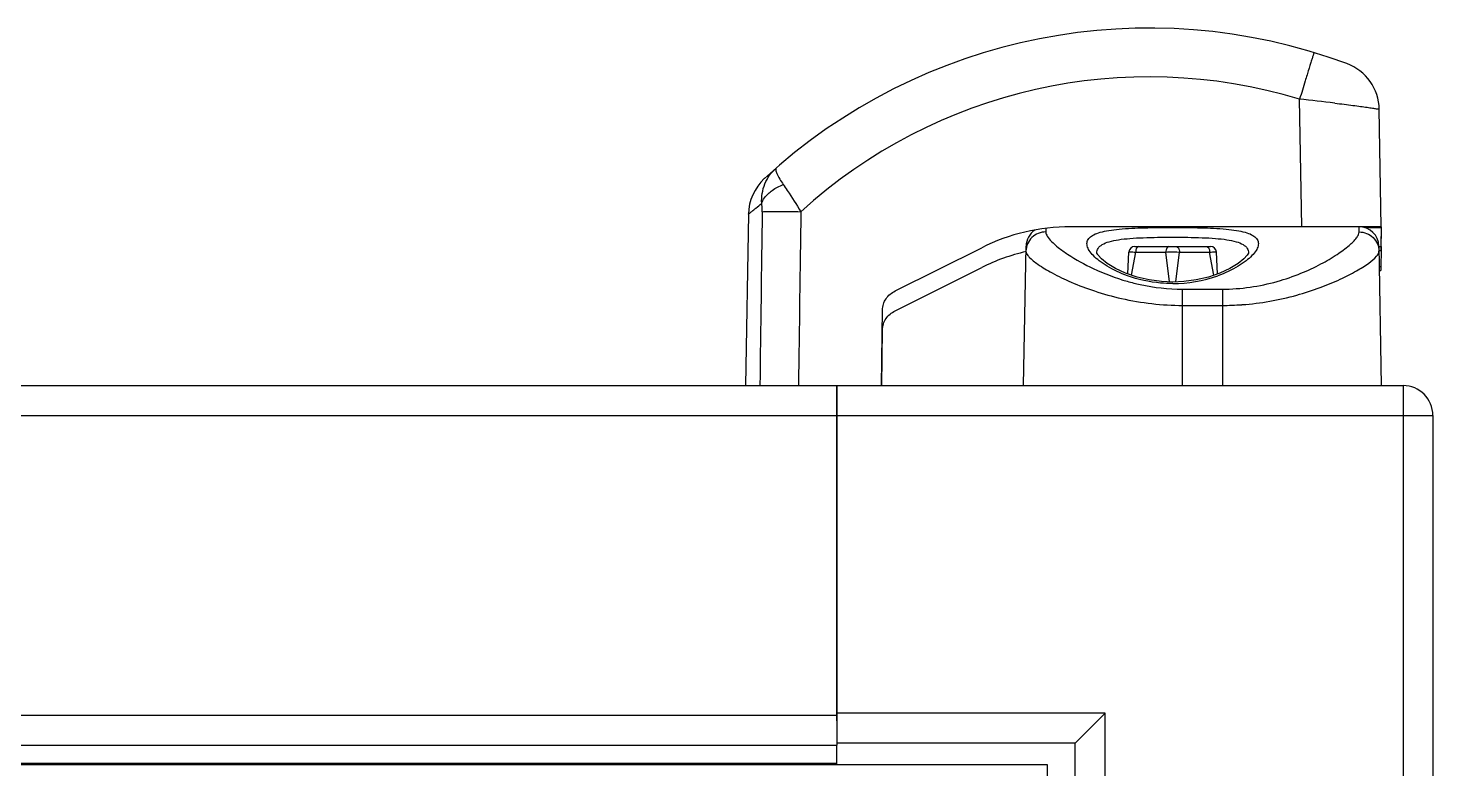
# Model space of a CAD drawing. Header units: millimetres. Extents: x 2513 to 2669, y 1505 to 1675.
# Drawn here: x 2557.4995 to 2557.6784, y 1513.6626 to 1513.757 of the extents above; entities that cross this region are included whole.
import ezdxf

# ---------------------------------------------------------------- set-up
doc = ezdxf.new("R2010")
doc.units = ezdxf.units.MM
doc.layers.add('DTM_AXES', color=7, linetype='Continuous')

msp = doc.modelspace()

# ---------------------------------------------------------------- linework, layer by layer
at = {"color": 7, "linetype": 'Continuous'}
for p, q in [((2557.661689227523, 1513.731686578893), (2557.661405628466, 1513.747924334335)), ((2557.671805968163, 1513.731686578893), (2557.671545023503, 1513.746636088471)), ((2557.593334011814, 1513.737873314178), (2557.593260594073, 1513.73780545812)), ((2557.593272241443, 1513.737816223031), (2557.593260594073, 1513.73780545812)), ((2557.593334735968, 1513.737873982682), (2557.593288447986, 1513.737831201694)), ((2557.591240788474, 1513.733281726354), (2557.590859714542, 1513.711450015488)), ((2557.629109314638, 1513.731479884922), (2557.629101639096, 1513.731015772136)), ((2557.671805968163, 1513.731686578893), (2557.632245206243, 1513.731686578893)), ((2557.668978029567, 1513.731015772136), (2557.668966935682, 1513.731686578893)), ((2557.671803760473, 1513.731560100373), (2557.669739633905, 1513.731560100373)), ((2557.671805968163, 1513.731686578893), (2557.671752983584, 1513.728651094383)), ((2557.609897524358, 1513.723498490824), (2557.620932623392, 1513.729016040341)), ((2557.626273700499, 1513.711450015488), (2557.626583547805, 1513.729201155559)), ((2557.640430921453, 1513.729157008466), (2557.650060035932, 1513.729157008466)), ((2557.671496117574, 1513.729201343897), (2557.671805968163, 1513.711450015488)), ((2557.671760931271, 1513.72910641706), (2557.671496120858, 1513.72910641706)), ((2557.671805968163, 1513.729157008466), (2557.671752983584, 1513.726121523957)), ((2557.671805968163, 1513.729157008466), (2557.671760931271, 1513.729157008466)), ((2557.671803760473, 1513.729030529946), (2557.671760931271, 1513.729030529946)), ((2557.671805968163, 1513.729157008466), (2557.671783891254, 1513.730421793681)), ((2557.639523826787, 1513.725682240532), (2557.639673161155, 1513.728439182689)), ((2557.640017823198, 1513.7255113587), (2557.640536809608, 1513.728450043955)), ((2557.640536809608, 1513.728450043955), (2557.644380720479, 1513.728450043955)), ((2557.644848245242, 1513.724646223442), (2557.644380720479, 1513.728450043955)), ((2557.645642730038, 1513.724646369016), (2557.646110236903, 1513.728450043955)), ((2557.646110236903, 1513.728450043955), (2557.649954147778, 1513.728450043955)), ((2557.650473145526, 1513.725511294515), (2557.649954147778, 1513.728450043955)), ((2557.650967118399, 1513.725682465748), (2557.650817796231, 1513.728439182689)), ((2557.654893538063, 1513.728330583405), (2557.654888474613, 1513.728328961223)), ((2557.671507213798, 1513.728651094383), (2557.671752983584, 1513.728651094383)), ((2557.609897524358, 1513.720968920398), (2557.620932623392, 1513.726486469915)), ((2557.671760931271, 1513.726576846634), (2557.671541928343, 1513.726576846634)), ((2557.67154987603, 1513.726121523957), (2557.671752983584, 1513.726121523957)), ((2557.646510263905, 1513.711450015488), (2557.646510263905, 1513.723731754745)), ((2557.646510263905, 1513.723731754745), (2557.651569404758, 1513.723731754745)), ((2557.651569404758, 1513.723731754745), (2557.651569404758, 1513.711450015488)), ((2557.646510263905, 1513.721664220859), (2557.651569404758, 1513.721664220859)), ((2557.65404805589, 1513.721753512562), (2557.654106331594, 1513.721757758782)), ((2557.608184277008, 1513.711450015488), (2557.60829688492, 1513.721084030584)), ((2557.608213816735, 1513.711450015592), (2557.60829688492, 1513.71855446016)), ((2557.602487466243, 1513.668735806888), (2557.602487466243, 1513.711450015488)), ((2557.602487466243, 1513.711450015488), (2557.674580223376, 1513.711450015488)), ((2557.674580223376, 1513.711450015488), (2557.674580223376, 1513.63556290272)), ((2557.602487466243, 1513.707655659849), (2557.678374579015, 1513.707655659849)), ((2557.678374579015, 1513.707655659849), (2557.678374579015, 1513.63556290272)), ((2557.636636666994, 1513.669712103465), (2557.602487466243, 1513.669712103465)), ((2557.632842311351, 1513.665917747826), (2557.636636666994, 1513.669712103465)), ((2557.636636666994, 1513.63556290272), (2557.636636666994, 1513.669712103465)), ((2557.632842311351, 1513.665917747826), (2557.602487466243, 1513.665917747826)), ((2557.602487466243, 1513.663143492613), (2557.602487466243, 1513.66567306304)), ((2557.632842311351, 1513.63556290272), (2557.632842311351, 1513.665917747826)), ((2557.6292926405, 1513.663143492613), (2556.792384265168, 1513.663143492613)), ((2556.818320634289, 1513.663360495451), (2557.602487466243, 1513.663360495451)), ((2557.6292926405, 1513.550025491282), (2557.6292926405, 1513.663143492613))]:
    msp.add_line(p, q, dxfattribs=at)
for points in [[(2557.635708933877, 1513.728129199427), (2557.635606332066, 1513.728318325162), (2557.6355974188, 1513.728330557944)], [(2557.640707340637, 1513.725272842792), (2557.639250712829, 1513.725776715337), (2557.637959466465, 1513.726377711872), (2557.636913538285, 1513.727013032779), (2557.636168750158, 1513.727607481005), (2557.635752142146, 1513.728067039643), (2557.635708933877, 1513.728129199427)], [(2557.654888474613, 1513.728328961223), (2557.654739096568, 1513.728067429307), (2557.65432338984, 1513.727608589057), (2557.653580261021, 1513.727015011262), (2557.65253627436, 1513.72638026517), (2557.651247027458, 1513.725779459696)], [(2557.645245478426, 1513.7246289447), (2557.643825339328, 1513.724690717533), (2557.642249304071, 1513.724905888009), (2557.640707340637, 1513.725272842792)], [(2557.651247027458, 1513.725779459696), (2557.64979239233, 1513.72527540026), (2557.648252165691, 1513.724907855534), (2557.646677284221, 1513.724691738675), (2557.645245478426, 1513.724628947819)]]:
    msp.add_lwpolyline(points, dxfattribs=at)
for centre, radius, start, end in [((2557.64225919003, 1513.684795786205), 0.07218649694493032, 69.59534122010749, 132.7312307777139), ((2557.665222060606, 1513.746525720744), 0.006323926064166438, 0.9999999994590653, 69.59534122010749), ((2557.642259192699, 1513.684905811359), 0.06586288971022342, 73.10004614320003, 132.3266637352658), ((2558.73528485853, 1513.421623249724), 1.122358502567633, 162.9741864608485, 163.0984547094745), ((2557.632558446652, 1513.468972418963), 0.2804395068257511, 83.17840697667326, 84.09587278853947), ((2557.597563751375, 1513.733171358623), 0.006323926064419395, 132.8793345540305, 178.9999999796993), ((2557.632245206243, 1513.706390874637), 0.02529570425666575, 90, 116.5650511769666), ((2557.629112732956, 1513.729157008338), 0.002529570425666575, 124.3001490117914, 178.9999970613478), ((2557.668966935699, 1513.729157008466), 0.002529570425666575, 0.9999999994590653, 90), ((2557.640430924517, 1513.728398137341), 0.0007588683530141727, 90.00023132763077, 176.8995210575067), ((2557.650060032868, 1513.728398137341), 0.0007588683530141727, 3.100478942493255, 89.99976867236924), ((2557.632245206243, 1513.703861304212), 0.02529570425666575, 102.9394374382744, 116.5650511769666), ((2557.645265810298, 1513.741428230622), 0.01698968265839281, 269.9314339348593, 289.7357866154233), ((2557.651565626247, 1513.756216230809), 0.03455201015690582, 270.0062656897136, 274.120032102509), ((2557.674580223376, 1513.707655659849), 0.003794355638499862, 0, 90)]:
    msp.add_arc(centre, radius, start, end, dxfattribs=at)
for points, knots in [([(2557.663244196727, 1513.753864735598), (2557.663238859436, 1513.75386635661), (2557.663236398913, 1513.753830307314), (2557.66321483796, 1513.753798298897), (2557.663191922862, 1513.753711949171), (2557.663155289683, 1513.753606806379), (2557.663111290536, 1513.753466288672), (2557.663033835227, 1513.753223220403), (2557.662916882641, 1513.752849135257), (2557.662753452939, 1513.752323909762), (2557.66256190826, 1513.751704197643), (2557.662346150791, 1513.75100330242), (2557.662194942475, 1513.750510302031), (2557.662116033505, 1513.750252647782)], [0, 0, 0, 0, 0.0044218531, 0.017526852, 0.0392672854, 0.06955770900000001, 0.108219952, 0.1550474293, 0.2722332867, 0.4186375415999999, 0.5912190151, 0.7863861001000001, 1, 1, 1, 1]), ([(2557.665868540371, 1513.747426642572), (2557.66627438179, 1513.747377962768), (2557.667049959528, 1513.747283063833), (2557.668151576496, 1513.747142675584), (2557.669124114959, 1513.747013526975), (2557.669948064167, 1513.746899163543), (2557.670534639529, 1513.746814024052), (2557.670916482259, 1513.746754945352), (2557.67113658505, 1513.746720491042), (2557.67130404567, 1513.746689681235), (2557.671435936141, 1513.746670571044), (2557.671494786641, 1513.746647651067), (2557.671544812901, 1513.74664515575), (2557.671545023503, 1513.746636088471)], [0, 0, 0, 0, 0.2138863596, 0.4088577655, 0.5811116234, 0.7272189255, 0.8442257842, 0.8910472446, 0.9297325826, 0.9600939954000001, 0.9819671115999999, 0.9952540973, 1, 1, 1, 1]), ([(2557.592928738748, 1513.734643462803), (2557.592882300491, 1513.735489219899), (2557.59314178767, 1513.737200888407), (2557.594148724456, 1513.73861893464), (2557.594767409483, 1513.739159525078)], [0, 0, 0, 0, 0.5076235458, 1, 1, 1, 1]), ([(2557.594767409483, 1513.739159525078), (2557.594705202858, 1513.739105159611), (2557.594694183716, 1513.738825146288), (2557.594984577765, 1513.738122339041), (2557.595366366142, 1513.737511774827), (2557.595675132529, 1513.737061468674)], [0, 0, 0, 0, 0.1054283999, 0.3032327811, 1, 1, 1, 1]), ([(2557.592928738748, 1513.734643462803), (2557.593007957842, 1513.734893468944), (2557.593350916533, 1513.735541850153), (2557.594289009217, 1513.736408570188), (2557.59517881171, 1513.736867199892), (2557.595675132529, 1513.737061468674)], [0, 0, 0, 0, 0.2092362543, 0.5747678099, 1, 1, 1, 1]), ([(2557.595675094339, 1513.73706151262), (2557.595847379036, 1513.736811411894), (2557.596612005708, 1513.735670086442), (2557.597347570597, 1513.734509559515), (2557.597909972858, 1513.733599272918)], [0, 0, 0, 0, 0.2210791841, 1, 1, 1, 1]), ([(2557.591240788474, 1513.733281726357), (2557.591237180149, 1513.733270654397), (2557.591303335316, 1513.733345435804), (2557.591354183197, 1513.733368629209), (2557.591504172184, 1513.733503425073), (2557.591682945433, 1513.733645544045), (2557.591924065059, 1513.733844021667), (2557.592341355177, 1513.734180664596), (2557.592683278927, 1513.734452523151), (2557.59292856974, 1513.734644303889)], [0, 0, 0, 0, 0.0161049604, 0.064236479, 0.1441177185, 0.2553479784, 0.3973202037, 0.5693893466, 1, 1, 1, 1]), ([(2557.592992101878, 1513.733599268912), (2557.592993354827, 1513.733692470224), (2557.592992199021, 1513.7340414807), (2557.59297210906, 1513.734392040229), (2557.59292856974, 1513.734644303889)], [0, 0, 0, 0, 0.2669212295, 1, 1, 1, 1]), ([(2557.592992101871, 1513.733599272699), (2557.593211537408, 1513.733612150322), (2557.593807801475, 1513.733619794773), (2557.595446953944, 1513.733628481617), (2557.596866685413, 1513.733613616666), (2557.597909976384, 1513.733599272648)], [0, 0, 0, 0, 0.1340806665, 0.3635575537, 1, 1, 1, 1]), ([(2557.629101639096, 1513.731015770004), (2557.6287763771, 1513.731015926655), (2557.628120251517, 1513.73088991779), (2557.627285509982, 1513.730348130954), (2557.626718764274, 1513.729534651611), (2557.626578061795, 1513.728886634387), (2557.626572457655, 1513.728565588114)], [0, 0, 0, 0, 0.2516357154, 0.5022760310000001, 0.7515879269, 1, 1, 1, 1]), ([(2557.629101639096, 1513.731015772136), (2557.629098598662, 1513.730829680698), (2557.629306279908, 1513.73037468402), (2557.629869409455, 1513.729729275859), (2557.630751775902, 1513.728957651416), (2557.632482378234, 1513.727721509752), (2557.635362880118, 1513.726138550016), (2557.637980039603, 1513.725151743215), (2557.639459923259, 1513.724731219019)], [0, 0, 0, 0, 0.0450014427, 0.113911606, 0.2083355641, 0.3269307321, 0.6280096275, 1, 1, 1, 1]), ([(2557.639488085106, 1513.725436500964), (2557.638588208917, 1513.725760586524), (2557.637346798022, 1513.726330298475), (2557.635941293227, 1513.727276240272), (2557.635174067677, 1513.727941429256), (2557.634637099996, 1513.728586808698), (2557.634333410382, 1513.729205924811), (2557.63431321331, 1513.729817620771), (2557.63464425361, 1513.730341369824), (2557.635249020344, 1513.73072439304), (2557.636094665656, 1513.73101814722), (2557.637183746451, 1513.731236285113), (2557.639051482821, 1513.73145439275), (2557.641767067493, 1513.731567720738), (2557.644038985138, 1513.731590223849), (2557.645245478691, 1513.731590223803)], [0, 0, 0, 0, 0.1552698599, 0.2197660494, 0.2746027808, 0.3195549587, 0.355314489, 0.3848025728, 0.4144060926, 0.4511739405, 0.4990386515999999, 0.5591661387, 0.6311202646, 0.8041394155, 1, 1, 1, 1]), ([(2557.645245478691, 1513.731590223803), (2557.646451959096, 1513.731590223573), (2557.648723863287, 1513.731567722032), (2557.651439436296, 1513.731454395509), (2557.653307176182, 1513.731236290569), (2557.654396262475, 1513.731018155189), (2557.655241913575, 1513.730724403766), (2557.655846686205, 1513.730341384944), (2557.656177736934, 1513.729817642245), (2557.656157552624, 1513.729205948643), (2557.655853872793, 1513.728586833987), (2557.655316915336, 1513.727941456571), (2557.654549700578, 1513.72727626854), (2557.653144211004, 1513.726330325589), (2557.651902810298, 1513.725760612949), (2557.651002941208, 1513.725436525093)], [0, 0, 0, 0, 0.1958592388, 0.3688790323, 0.4408337476, 0.5009617512, 0.5488268915, 0.5855951154, 0.6151988358, 0.6446868476, 0.6804461434, 0.7253980661, 0.7802345226, 0.8447304729999999, 1, 1, 1, 1]), ([(2557.651569404758, 1513.723731754745), (2557.653925824578, 1513.723731876247), (2557.657362652888, 1513.724232856218), (2557.661482933818, 1513.725659393731), (2557.66402202329, 1513.726843124502), (2557.666072874639, 1513.728044889791), (2557.667594394921, 1513.72915677525), (2557.668506598107, 1513.730020460606), (2557.668901156072, 1513.730630118228), (2557.668979916906, 1513.73090024711), (2557.668978029567, 1513.731015772136)], [0, 0, 0, 0, 0.3618625293, 0.5245830833, 0.6688505104, 0.7913713286, 0.888845463, 0.9582788752, 0.9822570854000001, 1, 1, 1, 1]), ([(2557.668978029567, 1513.731015771982), (2557.669303292018, 1513.731015929065), (2557.669959418704, 1513.730889920732), (2557.670794161795, 1513.730348133614), (2557.67136090842, 1513.729534653143), (2557.671501610818, 1513.7288866349), (2557.671507214732, 1513.728565588181)], [0, 0, 0, 0, 0.2516357172, 0.5022760349000001, 0.7515879301999999, 1, 1, 1, 1]), ([(2557.635597390146, 1513.72833218419), (2557.635593840128, 1513.728536081982), (2557.635721223335, 1513.728990199681), (2557.636328742843, 1513.72948423482), (2557.637227973227, 1513.729822649762), (2557.638421201536, 1513.730059392329), (2557.639876638229, 1513.730210496941), (2557.641543746996, 1513.730298318394), (2557.643357250811, 1513.730341595481), (2557.644607715612, 1513.73035005009), (2557.645245478691, 1513.730350043039)], [0, 0, 0, 0, 0.0588301944, 0.1268141168, 0.2173700788, 0.3345451865, 0.4767145256, 0.6392687267, 0.8160154646, 1, 1, 1, 1]), ([(2557.640915356531, 1513.729157008466), (2557.640805423388, 1513.729157008466), (2557.640646038579, 1513.728979226657), (2557.640563668878, 1513.728717221937), (2557.640539966748, 1513.728542142161), (2557.640536809608, 1513.728450043955)], [0, 0, 0, 0, 0.3881289381, 0.6746479290999999, 1, 1, 1, 1]), ([(2557.644759267403, 1513.729157008466), (2557.644649334295, 1513.729157008466), (2557.644489949591, 1513.728979226599), (2557.644407579848, 1513.728717221944), (2557.644383877663, 1513.728542142165), (2557.644380720479, 1513.728450043955)], [0, 0, 0, 0, 0.3881288529, 0.6746478841, 1, 1, 1, 1]), ([(2557.645245478691, 1513.730350043039), (2557.645883235651, 1513.730350048921), (2557.647133693018, 1513.73034159412), (2557.648947190717, 1513.730298318091), (2557.650614301957, 1513.730210498614), (2557.652069743921, 1513.730059395046), (2557.653262977278, 1513.729822652472), (2557.654162210881, 1513.729484237193), (2557.654769733754, 1513.728990201201), (2557.654897116594, 1513.728536081867), (2557.654893567324, 1513.728332183382)], [0, 0, 0, 0, 0.1839827527, 0.3607291012, 0.5232836613, 0.665453671, 0.7826291984999999, 0.8731854353, 0.9411696145999999, 1, 1, 1, 1]), ([(2557.645731689982, 1513.729157008466), (2557.645841623126, 1513.729157008466), (2557.646001007938, 1513.728979226657), (2557.646083377635, 1513.728717221937), (2557.646107079761, 1513.728542142161), (2557.646110236903, 1513.728450043955)], [0, 0, 0, 0, 0.3881289388, 0.6746479296, 1, 1, 1, 1]), ([(2557.649575600858, 1513.729157008466), (2557.649685534029, 1513.729157008466), (2557.64984491893, 1513.728979226713), (2557.649927288599, 1513.728717221933), (2557.649950990672, 1513.72854214216), (2557.649954147778, 1513.728450043955)], [0, 0, 0, 0, 0.3881290133, 0.6746479687000001, 1, 1, 1, 1]), ([(2557.626572455074, 1513.728565653453), (2557.626570482263, 1513.728452208874), (2557.626671387753, 1513.728181112224), (2557.627154108136, 1513.727583867871), (2557.628246218348, 1513.726746310621), (2557.630046638171, 1513.725674001616), (2557.632455264719, 1513.724525578374), (2557.635397834448, 1513.723412896035), (2557.640080973851, 1513.722106565301), (2557.64389728888, 1513.721664390941), (2557.646510263905, 1513.721664220859)], [0, 0, 0, 0, 0.0156931139, 0.0380746558, 0.1060541801, 0.2039784624, 0.3281412029, 0.4744102163, 0.6385943096, 1, 1, 1, 1]), ([(2557.639673166984, 1513.728439182373), (2557.639673580623, 1513.728446713165), (2557.639696854933, 1513.72846221105), (2557.639772719626, 1513.728475390955), (2557.639941158164, 1513.72848360502), (2557.64020731778, 1513.7284741367), (2557.640418067425, 1513.728459757641), (2557.640536814069, 1513.728450043344)], [0, 0, 0, 0, 0.0258964613, 0.0787653811, 0.2769875648, 0.5909132378, 1, 1, 1, 1]), ([(2557.64438072342, 1513.728450043553), (2557.644519493663, 1513.728462446832), (2557.645095334211, 1513.728497903541), (2557.645674406386, 1513.728488974726), (2557.646110232462, 1513.728450043345)], [0, 0, 0, 0, 0.2415099514, 1, 1, 1, 1]), ([(2557.649954144829, 1513.728450043552), (2557.650072890669, 1513.728459763607), (2557.650283640583, 1513.728474132824), (2557.650549798664, 1513.728483603983), (2557.650718237488, 1513.728475394422), (2557.650794101098, 1513.728462211279), (2557.650817374248, 1513.728446712485), (2557.650817787438, 1513.728439182215)], [0, 0, 0, 0, 0.4090873716, 0.7230133175, 0.9212354466, 0.9741053009, 1, 1, 1, 1]), ([(2557.654106331594, 1513.721757758782), (2557.656444619441, 1513.721930131483), (2557.659811039092, 1513.722527149855), (2557.663920422409, 1513.723853519056), (2557.666466102231, 1513.724905852053), (2557.668540352021, 1513.725957612128), (2557.670085370416, 1513.726925560886), (2557.671018345392, 1513.727679025577), (2557.671426385777, 1513.728218678623), (2557.671509006399, 1513.728462557701), (2557.671507213579, 1513.728565653749)], [0, 0, 0, 0, 0.3671524221, 0.5308525270000001, 0.6757270004000001, 0.7981128758, 0.8943749648999999, 0.9614282693999999, 0.9838534681000001, 1, 1, 1, 1]), ([(2557.645245478691, 1513.724438560128), (2557.644732126754, 1513.724438585299), (2557.64277970385, 1513.724526002189), (2557.640842876382, 1513.724948580183), (2557.639488085106, 1513.725436500964)], [0, 0, 0, 0, 0.2628091106, 1, 1, 1, 1]), ([(2557.60829688492, 1513.721084030584), (2557.608302736578, 1513.721584373327), (2557.608644025402, 1513.722598459661), (2557.609448404948, 1513.723273930537), (2557.609897524358, 1513.723498490824)], [0, 0, 0, 0, 0.4991251590999999, 1, 1, 1, 1]), ([(2557.639459923259, 1513.724731219019), (2557.640009460193, 1513.724575062433), (2557.642315896245, 1513.72399615842), (2557.644703850094, 1513.723731848565), (2557.646510263905, 1513.723731754745)], [0, 0, 0, 0, 0.2402705893, 1, 1, 1, 1]), ([(2557.60829688492, 1513.71855446016), (2557.608302736578, 1513.719054802901), (2557.608644025402, 1513.720068889238), (2557.609448404948, 1513.720744360111), (2557.609897524358, 1513.720968920398)], [0, 0, 0, 0, 0.4991251590999999, 1, 1, 1, 1])]:
    msp.add_open_spline(points, degree=3, knots=knots, dxfattribs=at)
for points in [[(2557.592992101878, 1513.733599268912), (2557.592892652134, 1513.726216188253), (2557.592793487619, 1513.718833103747), (2557.592694603459, 1513.711450015488)], [(2557.597909978398, 1513.733599419075), (2557.597808448135, 1513.726216288287), (2557.597707189454, 1513.718833153762), (2557.597606205026, 1513.711450015488)]]:
    msp.add_open_spline(points, degree=3, dxfattribs=at)
at = {"layer": 'DTM_AXES', "color": 7, "linetype": 'Continuous'}
for p, q in [((2556.818320634289, 1513.711450015488), (2557.602487466243, 1513.711450015488)), ((2557.602487466243, 1513.711450015488), (2557.602487466243, 1513.66567306304)), ((2556.818320634289, 1513.707655659849), (2557.602487466243, 1513.707655659849)), ((2556.818320634289, 1513.669467418679), (2557.602487466243, 1513.669467418679)), ((2556.818320634289, 1513.66567306304), (2557.602487466243, 1513.66567306304))]:
    msp.add_line(p, q, dxfattribs=at)

doc.saveas('drawing.dxf')
